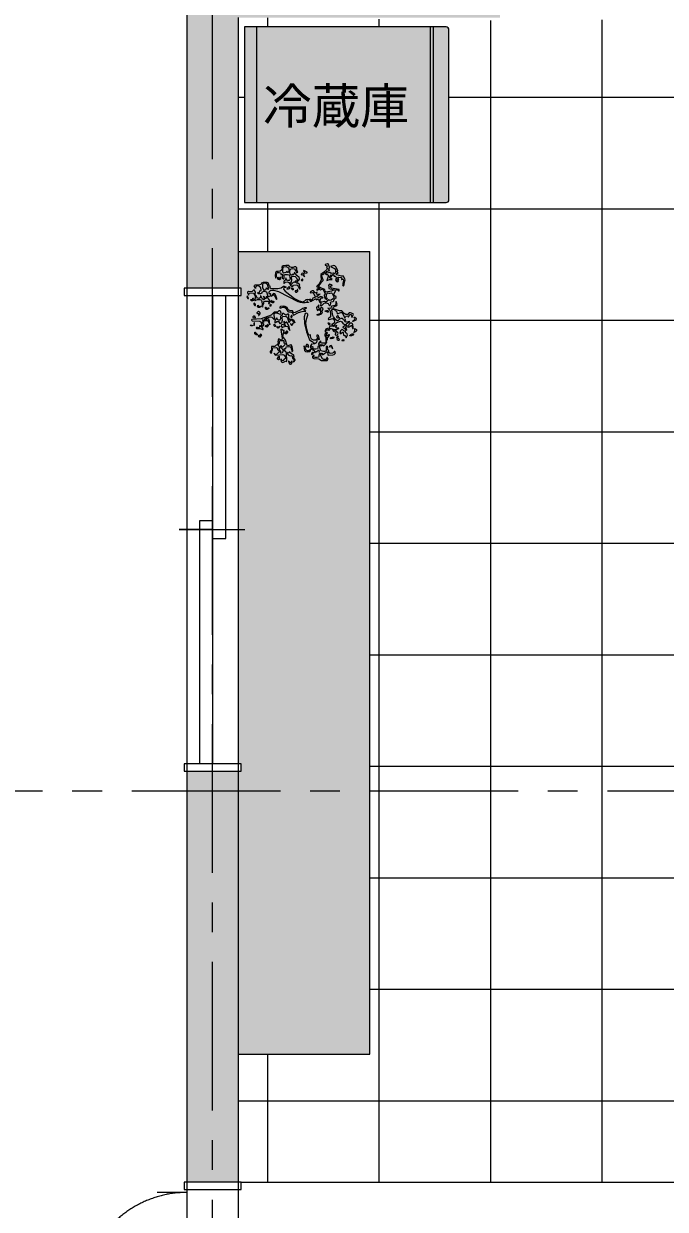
# Model space of a CAD drawing. Header units: millimetres. Extents: x -63086 to 144078, y -129912 to 13382.
# Drawn here: x 80700 to 82893, y -20564 to -16512 of the extents above; entities that cross this region are included whole.
import ezdxf

# ---------------------------------------------------------------- set-up
doc = ezdxf.new("R2010")
doc.units = ezdxf.units.MM
doc.linetypes.add('CENTERX2', pattern=[101.6, 63.5, -12.7, 12.7, -12.7])
doc.layers.get('0').update_dxf_attribs({"lineweight": 0})
for name, color, linetype, lineweight in [('001壁芯', 7, 'CENTERX2', 0), ('003壁', 7, 'Continuous', 9), ('004建具', 7, 'Continuous', 9), ('097家具', 7, 'Continuous', 0), ('展開建具用', 250, 'Continuous', 9), ('観葉植物', 92, 'Continuous', 9)]:
    doc.layers.add(name, color=color, linetype=linetype, lineweight=lineweight)
doc.layers.add('文字', color=7, linetype='Continuous')
doc.styles.add('小岩', font='MS Mincho.ttf', dxfattribs={"height": 150})

# ---------------------------------------------------------------- blocks, each defined once
blk = doc.blocks.new('大型冷蔵庫6（CAD素材.com）')
at = {"color": 0, "linetype": 'ByBlock', "lineweight": -2}
for p, q in [((-300, 63.3), (300, 63.3)), ((-300, 53.3), (300, 53.3))]:
    blk.add_line(p, q, dxfattribs=at)
blk.add_lwpolyline([(-300, 699), (-300, 10, 0.414214), (-290, 0), (290, 0, 0.414214), (300, 10), (300, 699)], format="xyb", dxfattribs=at)
for points in [[(300, 699), (-300, 699)], [(-300, 657), (300, 657)]]:
    blk.add_lwpolyline(points, dxfattribs=at)
blk = doc.blocks.new('樹木平面（CAD素材.com）02c6640b')
at = {"color": 0, "linetype": 'ByBlock', "lineweight": -2}
for points in [[(-158, 331), (-164, 322), (-171, 320), (-176, 311), (-176, 299), (-173, 296), (-158, 308), (-141, 310), (-126, 303), (-112, 278), (-99, 269), (-90, 269), (-83, 278), (-52, 281), (-38, 270), (-28, 246), (-24, 243), (-20, 243), (-15, 251), (-27, 271), (-27, 274), (-23, 276), (-26, 285), (-40, 297), (-52, 297), (-57, 303), (-58, 319), (-59, 320), (-61, 320), (-72, 305), (-74, 305), (-77, 308), (-84, 303), (-100, 287), (-105, 285), (-110, 289), (-109, 300), (-103, 310), (-99, 330), (-100, 353), (-97, 360), (-91, 364), (-80, 365), (-66, 361), (-55, 350), (-48, 334), (-46, 315), (-43, 315), (-33, 326), (-26, 337), (-25, 344), (-29, 352), (-51, 372), (-69, 395), (-73, 402), (-76, 386), (-80, 380), (-91, 381), (-100, 375), (-106, 374), (-113, 385), (-116, 405), (-114, 424), (-106, 434), (-89, 439), (-73, 435), (-66, 426), (-63, 417), (-60, 414), (-53, 412), (-51, 410), (-52, 406), (-55, 399), (-55, 396), (-53, 396), (-44, 403), (-42, 407), (-43, 411), (-50, 420), (-52, 431), (-51, 436), (-52, 445), (-61, 453), (-72, 455), (-87, 446), (-103, 448), (-117, 453), (-127, 466), (-154, 467), (-182, 464), (-192, 458), (-193, 450), (-193, 446), (-190, 432), (-197, 421), (-211, 412), (-229, 409), (-243, 408), (-251, 404), (-255, 395), (-257, 367), (-255, 351), (-253, 349), (-249, 350), (-246, 365), (-245, 387), (-241, 394), (-235, 398), (-218, 398), (-207, 395), (-203, 391), (-203, 382), (-201, 380), (-198, 380), (-189, 384), (-187, 382), (-186, 378), (-189, 361), (-189, 353), (-186, 345), (-177, 338), (-174, 339), (-172, 345), (-173, 371), (-170, 378), (-163, 382), (-139, 382), (-127, 378), (-121, 371), (-116, 352), (-115, 335), (-117, 330), (-125, 323), (-136, 322), (-146, 327), (-152, 337), (-156, 349)], [(-151, 397), (-161, 399), (-177, 393), (-181, 396), (-183, 405), (-183, 441), (-174, 455), (-153, 456), (-131, 445), (-125, 423), (-130, 403), (-133, 399), (-136, 399), (-147, 413)], [(-208, 356), (-207, 357), (-205, 355), (-205, 343), (-208, 335), (-216, 330), (-225, 333), (-231, 341), (-231, 354), (-230, 356), (-228, 355), (-222, 343), (-220, 342), (-218, 342), (-217, 343)], [(-2, 380), (9, 374), (22, 359), (21, 378), (14, 389), (8, 393), (-3, 389), (-10, 377)], [(-4, 334), (-8, 326), (-6, 322), (0, 321), (6, 326), (7, 334), (3, 340)], [(27, 394), (47, 396), (48, 403), (17, 418), (13, 417), (13, 415)], [(-364, 142), (-369, 138), (-378, 144), (-394, 176), (-396, 176), (-402, 159), (-413, 151), (-425, 154), (-432, 164), (-438, 177), (-447, 184), (-449, 191), (-446, 209), (-455, 230), (-459, 232), (-463, 230), (-476, 218), (-491, 214), (-512, 217), (-520, 213), (-522, 204), (-512, 185), (-511, 183), (-509, 185), (-507, 199), (-502, 203), (-484, 205), (-465, 202), (-458, 194), (-453, 181), (-449, 174), (-448, 157), (-451, 138), (-451, 133), (-449, 131), (-442, 136), (-425, 142), (-403, 142), (-394, 139), (-389, 133), (-385, 123), (-383, 94), (-386, 82), (-384, 74), (-376, 73), (-373, 78), (-376, 85), (-374, 92), (-368, 98), (-365, 108), (-367, 118), (-363, 122), (-355, 125), (-328, 125), (-321, 123), (-318, 119), (-320, 108), (-320, 105), (-318, 104), (-315, 105), (-308, 112), (-307, 122), (-312, 135), (-335, 166), (-340, 169), (-342, 168), (-345, 147), (-369, 173)], [(49, 135), (44, 128), (49, 121), (60, 116), (61, 114), (58, 112), (30, 110), (5, 111), (-16, 114), (-37, 121), (-223, 216), (-271, 229), (-302, 227), (-317, 212), (-318, 200), (-305, 199), (-302, 196), (-308, 170), (-316, 166), (-323, 172), (-337, 211), (-360, 217), (-384, 211), (-385, 202), (-396, 195), (-415, 195), (-426, 201), (-420, 208), (-413, 205), (-407, 209), (-404, 225), (-394, 227), (-391, 230), (-394, 253), (-404, 267), (-422, 273), (-437, 270), (-444, 258), (-446, 248), (-458, 268), (-456, 277), (-449, 283), (-415, 282), (-392, 289), (-386, 302), (-370, 308), (-337, 307), (-327, 304), (-323, 299), (-319, 280), (-317, 277), (-310, 274), (-308, 267), (-309, 261), (-308, 255), (-303, 250), (-284, 248), (-232, 248), (-200, 254), (-179, 268), (-172, 268), (-153, 261), (-151, 259), (-152, 258), (-160, 257), (-175, 252), (-177, 241), (-162, 222), (-74, 152), (-29, 129), (8, 121), (27, 130), (40, 142), (56, 145), (69, 143)], [(-359, 234), (-355, 235), (-349, 233), (-344, 236), (-340, 253), (-337, 251), (-328, 239), (-323, 239), (-319, 245), (-323, 264), (-332, 284), (-351, 298), (-371, 297), (-378, 286), (-377, 256), (-370, 235), (-363, 225)], [(-127, 263), (-124, 265), (-122, 262), (-121, 250), (-125, 243), (-134, 239), (-144, 239), (-145, 243)], [(-99, 254), (-90, 249), (-86, 241), (-86, 234), (-92, 233), (-99, 239), (-103, 248), (-102, 252)], [(-513, 151), (-512, 154), (-515, 162), (-520, 171), (-523, 173), (-525, 173), (-527, 168), (-526, 162), (-523, 155), (-519, 151), (-514, 150)], [(-473, 142), (-470, 153), (-468, 155), (-466, 155), (-464, 151), (-462, 141), (-465, 133), (-473, 128), (-483, 129), (-489, 134), (-489, 141), (-486, 143), (-476, 140)], [(-286, 124), (-280, 123), (-274, 125), (-271, 124), (-269, 120), (-270, 115), (-276, 111), (-284, 109), (-290, 112), (-295, 119), (-295, 132), (-294, 134)], [(418, -118), (425, -116), (439, -121), (448, -119), (468, -106), (473, -106), (476, -110), (480, -129), (482, -134), (484, -135), (486, -133), (487, -127), (487, -119), (484, -101), (480, -91), (476, -85), (470, -83), (462, -83), (456, -86), (447, -96), (444, -110), (437, -114), (428, -110), (422, -100), (422, -95), (429, -83), (454, -69), (419, -75), (411, -72), (409, -64), (418, -52), (417, -51), (414, -51), (402, -54), (396, -53), (393, -50), (392, -46), (386, -39), (373, -39), (358, -47), (342, -63), (334, -62), (323, -53), (298, -23), (292, -10), (284, 39), (290, 48), (302, 48), (331, 24), (335, 4), (371, 19), (381, 17), (408, -36), (414, -23), (422, -16), (432, -15), (443, -26), (456, -3), (462, 0), (469, -3), (476, -31), (489, -3), (487, 4), (461, 16), (449, 13), (436, -2), (418, -2), (400, 8), (378, 35), (358, 33), (301, 53), (293, 61), (304, 73), (331, 86), (333, 94), (325, 122), (323, 114), (321, 95), (311, 84), (283, 79), (278, 74), (274, 55), (246, 58), (265, 39), (272, 7), (272, -24), (249, -44), (251, -49), (259, -50), (293, -40), (305, -48), (309, -80), (288, -97), (280, -97), (297, -105), (305, -104), (330, -79), (367, -65), (378, -70), (393, -89), (410, -96), (412, -103), (408, -110), (388, -123), (390, -126), (399, -128), (407, -135), (415, -146), (423, -150), (426, -147), (416, -126)], [(-313, -62), (-319, -48), (-328, -44), (-348, -52), (-356, -49), (-355, -44), (-337, -32), (-301, -23), (-290, -26), (-269, -46), (-264, -46), (-263, -40), (-267, 3), (-265, 11), (-259, 14), (-235, 12), (-209, 3), (-202, 4), (-199, 12), (-206, 31), (-214, 35), (-221, 33), (-235, 21), (-244, 20), (-266, 22), (-295, -9), (-391, -43), (-480, -50), (-484, -55), (-478, -61), (-405, -64), (-393, -72), (-387, -97), (-388, -105), (-381, -111), (-372, -109), (-365, -99), (-366, -94), (-382, -83), (-384, -78), (-380, -71), (-372, -70), (-364, -72), (-379, -50), (-379, -48), (-377, -48), (-357, -58), (-342, -60), (-332, -60), (-321, -72), (-309, -100)], [(-456, 88), (-450, 85), (-446, 85), (-444, 88), (-445, 95), (-451, 103), (-457, 106), (-461, 105), (-462, 101), (-462, 97)], [(-414, -10), (-406, -3), (-401, 5), (-401, 14), (-406, 21), (-415, 26), (-424, 23), (-431, 16), (-431, 12), (-427, 9), (-415, 7), (-411, 3), (-412, -1), (-416, -10), (-415, -10)], [(-416, 79), (-411, 76), (-402, 79), (-399, 77), (-398, 73), (-400, 68), (-408, 64), (-416, 64), (-423, 70), (-425, 77), (-424, 86), (-422, 88)], [(-305, 78), (-305, 92), (-303, 97), (-302, 98), (-299, 96), (-298, 90), (-299, 82), (-302, 76), (-303, 76)], [(-117, -63), (-125, -81), (-138, -38), (-143, -29), (-152, -24), (-183, -22), (-190, -26), (-193, -32), (-191, -58), (-196, -80), (-211, -91), (-213, -88), (-213, -82), (-218, -73), (-229, -70), (-243, -72), (-253, -80), (-257, -80), (-259, -75), (-257, -61), (-245, -32), (-243, -32), (-241, -46), (-229, -53), (-210, -51), (-202, -41), (-202, -17), (-199, -12), (-189, -7), (-184, 14), (-157, -6), (-151, -5), (-138, 4), (-133, 5), (-131, 1), (-130, -37), (-125, -45), (-94, -45), (-79, -54), (-69, -80), (-72, -82), (-92, -60), (-106, -57)], [(-35, 18), (0, 28), (35, 30), (18, 41), (16, 45), (22, 51), (42, 59), (41, 62), (23, 62), (6, 56), (-13, 44), (-67, 17), (-78, 14), (-83, 17), (-91, 32), (-118, 37), (-127, 41), (-134, 47), (-144, 66), (-162, 76), (-175, 78), (-208, 75), (-213, 67), (-213, 61), (-209, 58), (-185, 67), (-169, 67), (-156, 59), (-137, 26), (-129, 23), (-107, 25), (-94, 18), (-83, -9)], [(113, -285), (124, -271), (126, -271), (128, -275), (130, -276), (136, -269), (143, -256), (145, -241), (143, -236), (138, -237), (127, -246), (110, -248), (95, -241), (86, -229), (80, -206), (79, -197), (73, -198), (64, -196), (53, -175), (44, -143), (36, -86), (42, -45), (55, -7), (56, 2), (44, 11), (29, 7), (21, -23), (22, -86), (41, -168), (70, -243), (95, -260), (104, -264), (111, -286)], [(146, 73), (139, 69), (136, 69), (136, 63), (141, 48), (149, 35), (150, 35), (151, 39), (151, 45), (153, 47), (156, 47), (169, 39), (171, 41), (161, 61), (158, 80), (159, 92)], [(152, 3), (171, 9), (177, 16), (180, 26), (179, 59), (181, 67), (185, 69), (196, 62), (198, 51), (190, 33), (189, 26), (191, 14), (188, 8), (181, 3), (160, -7), (145, -8), (142, -6), (142, -3)], [(232, 37), (243, 37), (250, 32), (248, 22), (241, 20), (221, 31), (220, 34)], [(-480, -104), (-475, -105), (-474, -107), (-475, -109), (-479, -111), (-487, -110), (-494, -108), (-496, -106), (-494, -104)], [(-467, -19), (-462, -15), (-458, -15), (-448, -30), (-449, -36), (-452, -38), (-463, -33), (-466, -30), (-467, -25)], [(-461, -91), (-460, -104), (-459, -107), (-458, -107), (-455, -102), (-454, -91), (-456, -82), (-458, -80), (-459, -80)], [(-405, -136), (-386, -140), (-377, -145), (-372, -145), (-372, -139), (-381, -126), (-400, -109), (-405, -108), (-406, -109), (-408, -123), (-412, -128), (-419, -128), (-427, -126), (-436, -127), (-439, -130), (-435, -134), (-428, -135)], [(-332, -96), (-329, -93), (-326, -97), (-324, -108), (-327, -116), (-335, -121), (-344, -120), (-351, -116), (-351, -109), (-348, -106), (-342, -108), (-337, -109), (-334, -107), (-334, -104)], [(-258, -104), (-255, -113), (-255, -117), (-260, -116), (-267, -109), (-269, -103), (-268, -95), (-265, -94), (-262, -96)], [(-215, -112), (-214, -113), (-216, -120), (-219, -126), (-223, -130), (-229, -131), (-234, -129), (-237, -124), (-238, -117), (-237, -117), (-231, -127), (-229, -127), (-226, -126), (-217, -115)], [(-108, -97), (-103, -103), (-98, -104), (-92, -101), (-88, -95), (-85, -86), (-86, -85), (-87, -85), (-97, -98), (-100, -99), (-102, -99), (-104, -97), (-108, -90), (-110, -90)], [(-101, -12), (-108, -21), (-109, -25), (-107, -28), (-103, -29), (-98, -27), (-94, -22), (-94, -15), (-97, -11)], [(299, -117), (272, -113), (266, -113), (262, -118), (254, -141), (250, -142), (238, -136), (226, -142), (219, -153), (219, -164), (223, -169), (232, -149), (238, -148), (254, -151), (259, -151), (263, -148), (269, -135), (277, -134), (286, -139), (301, -161), (307, -164), (318, -166), (321, -173), (317, -192), (317, -196), (326, -199), (339, -194), (345, -184), (340, -172), (327, -162), (318, -158), (304, -148), (300, -140), (312, -145), (329, -144), (346, -136), (350, -134), (349, -132), (332, -133), (324, -128), (323, -121), (331, -108)], [(254, -97), (265, -99), (268, -93), (256, -83), (246, -83)], [(338, -12), (343, -15), (343, -21), (347, -26), (359, -29), (356, -33), (345, -37), (336, -34), (331, -28), (330, -19), (334, -13)], [(501, -51), (504, -43), (497, -31), (497, -28), (502, -27), (514, -34), (517, -43), (512, -54), (499, -61), (483, -68), (481, -66)], [(-429, -188), (-428, -191), (-430, -194), (-439, -195), (-449, -190), (-452, -185), (-453, -175), (-451, -171), (-448, -171)], [(-397, -188), (-395, -187), (-390, -191), (-389, -199), (-393, -210), (-400, -218), (-405, -219), (-412, -214), (-416, -204), (-415, -199), (-412, -198), (-404, -201), (-401, -201), (-399, -198)], [(-204, -435), (-201, -449), (-194, -457), (-184, -460), (-160, -448), (-150, -449), (-146, -443), (-150, -372), (-154, -354), (-162, -350), (-174, -331), (-169, -325), (-155, -328), (-152, -311), (-118, -307), (-107, -313), (-106, -332), (-97, -336), (-99, -356), (-94, -356), (-89, -348), (-95, -307), (-104, -292), (-108, -290), (-136, -300), (-142, -298), (-160, -247), (-184, -211), (-173, -153), (-182, -153), (-201, -142), (-204, -144), (-192, -229), (-193, -242), (-199, -246), (-221, -235), (-228, -243), (-231, -262), (-229, -267), (-228, -279), (-261, -306), (-279, -308), (-294, -307), (-294, -344), (-304, -353), (-306, -361), (-303, -367), (-296, -370), (-290, -365), (-293, -354), (-283, -340), (-284, -325), (-280, -320), (-246, -316), (-235, -322), (-235, -336), (-218, -350), (-215, -355), (-242, -380), (-256, -382), (-267, -371), (-264, -384), (-250, -390), (-183, -383), (-171, -390), (-157, -414), (-158, -423), (-173, -428), (-182, -441), (-186, -443), (-190, -440), (-202, -426)], [(-144, -158), (-141, -163), (-140, -173), (-143, -181), (-149, -185), (-158, -185), (-165, -182), (-168, -176), (-166, -171), (-163, -170), (-154, -173), (-151, -172), (-149, -169), (-148, -162), (-146, -158)], [(80, -299), (78, -308), (79, -316), (90, -333), (114, -346), (121, -367), (122, -367), (130, -356), (133, -355), (140, -358), (145, -355), (146, -348), (152, -343), (159, -343), (162, -351), (160, -361), (162, -368), (171, -370), (172, -372), (161, -391), (160, -406), (157, -410), (145, -412), (123, -412), (115, -410), (112, -406), (114, -393), (108, -393), (99, -403), (100, -414), (112, -421), (158, -425), (185, -440), (212, -442), (239, -439), (247, -429), (241, -414), (235, -410), (233, -414), (235, -426), (233, -430), (227, -432), (206, -430), (193, -424), (180, -397), (180, -385), (188, -371), (190, -370), (191, -373), (194, -386), (196, -386), (216, -369), (236, -358), (241, -358), (243, -362), (246, -386), (250, -389), (293, -385), (307, -382), (317, -374), (318, -365), (312, -356), (308, -355), (305, -355), (303, -365), (291, -372), (269, -373), (257, -366), (254, -347), (251, -343), (245, -341), (243, -331), (246, -316), (243, -307), (237, -305), (230, -309), (231, -334), (228, -348), (218, -356), (203, -356), (179, -349), (168, -321), (169, -306), (177, -290), (180, -288), (182, -289), (184, -305), (186, -304), (198, -288), (202, -298), (206, -299), (222, -286), (235, -266), (233, -252), (242, -240), (242, -232), (237, -225), (230, -222), (225, -232), (226, -264), (223, -271), (216, -274), (187, -274), (180, -272), (177, -267), (179, -253), (166, -264), (155, -280), (156, -286), (163, -294), (164, -297), (162, -300), (151, -309), (150, -314), (151, -324), (148, -328), (132, -331), (113, -331), (103, -325), (104, -314), (103, -311), (99, -310), (87, -314), (84, -307), (96, -279)], [(145, -213), (144, -197), (147, -195), (152, -200), (164, -238), (160, -247)], [(226, -180), (218, -190), (218, -204), (226, -217), (236, -223), (247, -219), (261, -200), (260, -197), (255, -197), (230, -207), (227, -204), (241, -178), (241, -175), (240, -174)], [(289, -217), (297, -216), (302, -218), (303, -222), (299, -227), (289, -232), (278, -233), (272, -230), (271, -225), (276, -221)], [(349, -233), (340, -226), (341, -219), (347, -211), (341, -211), (331, -217), (327, -228), (333, -240), (344, -246), (353, -246), (357, -241)], [(432, -198), (431, -186), (420, -180), (415, -173), (414, -162), (401, -161), (390, -147), (379, -145), (367, -156), (361, -181), (364, -184), (368, -184), (385, -171), (392, -174), (396, -199), (402, -202), (411, -202), (415, -206), (419, -224)], [(466, -192), (478, -187), (489, -187), (491, -190), (484, -198), (471, -205), (460, -206), (456, -204), (455, -201)], [(-190, -311), (-183, -311), (-161, -288), (-162, -282), (-170, -276), (-172, -268), (-171, -259), (-176, -253), (-209, -253), (-219, -259), (-220, -276), (-231, -294), (-221, -299), (-218, -309), (-219, -338), (-208, -356), (-210, -365), (-203, -370), (-187, -365), (-179, -352), (-184, -336), (-197, -324), (-204, -312), (-203, -297)], [(45, -300), (47, -299), (49, -300), (59, -313), (61, -313), (62, -310), (62, -297), (57, -290), (51, -287), (42, -289), (37, -296), (36, -302), (36, -310), (39, -312)], [(289, -315), (284, -304), (276, -298), (268, -299), (261, -305), (260, -309), (264, -311), (274, -308), (282, -311), (287, -319), (290, -328)], [(392, -239), (398, -242), (399, -248), (395, -257), (383, -254), (379, -249), (381, -245)], [(-222, -399), (-220, -399), (-218, -401), (-218, -425), (-220, -431), (-226, -434), (-236, -427), (-236, -420), (-227, -405)], [(-122, -364), (-126, -367), (-135, -364), (-139, -367), (-139, -377), (-132, -387), (-113, -395), (-99, -392), (-95, -398), (-91, -420), (-78, -429), (-78, -437), (-83, -450), (-83, -452), (-80, -452), (-68, -438), (-67, -434), (-72, -425), (-78, -414), (-79, -405), (-77, -395), (-82, -387), (-101, -378), (-113, -367), (-119, -355)]]:
    blk.add_lwpolyline(points, close=True, dxfattribs=at)
for points in [[(180, 82), (192, 87), (209, 108), (229, 109), (248, 103), (256, 92), (261, 83), (264, 83), (272, 90), (275, 102), (272, 113), (274, 118), (295, 123), (303, 129), (303, 136), (310, 147), (325, 160), (326, 165), (324, 169), (306, 181), (302, 187), (305, 197), (322, 230), (328, 237), (338, 234), (347, 225), (353, 226), (353, 236), (277, 249), (270, 269), (273, 273), (279, 275), (286, 275), (288, 277), (286, 279), (266, 287), (257, 284), (253, 276), (255, 264), (254, 247), (308, 234), (279, 220), (231, 213), (220, 219), (217, 237), (191, 247), (156, 266), (186, 308), (201, 322), (201, 329), (184, 372), (186, 377), (197, 380), (206, 387), (212, 398), (215, 400), (217, 398), (227, 383), (232, 381), (243, 380), (248, 374), (247, 360), (235, 323), (237, 322), (260, 332), (269, 334), (285, 332), (286, 333), (264, 350), (265, 357), (276, 378), (275, 359), (277, 359), (292, 382), (295, 381), (305, 365), (309, 364), (317, 364), (326, 356), (328, 346), (326, 341), (319, 332), (321, 323), (329, 314), (339, 312), (345, 313), (347, 318), (338, 329), (337, 332), (340, 333), (351, 334), (341, 349), (341, 352), (346, 354), (374, 352), (382, 347), (377, 335), (376, 333), (378, 332), (391, 335), (396, 330), (396, 318), (387, 281), (389, 275), (391, 272), (396, 273), (401, 282), (405, 311), (410, 329), (396, 363), (386, 365), (375, 364), (331, 377), (325, 383), (325, 386), (331, 390), (344, 393), (334, 410), (335, 412), (342, 414), (342, 419), (321, 454), (312, 462), (303, 465), (271, 458), (309, 439), (319, 426), (318, 401), (307, 386), (296, 394), (276, 391), (263, 401), (240, 393), (232, 395), (228, 399), (232, 408), (261, 419), (261, 423), (253, 436), (255, 438), (260, 440), (261, 452), (253, 475), (248, 481), (241, 482), (221, 475), (220, 470), (240, 463), (240, 460), (233, 447), (238, 437), (238, 433), (236, 428), (205, 400), (180, 382), (177, 372), (182, 329), (167, 295), (138, 265), (171, 251), (141, 239), (139, 235), (141, 232), (145, 232), (149, 233), (162, 242), (166, 241), (174, 235), (192, 239), (199, 237), (208, 225), (219, 197), (209, 182), (217, 152), (228, 144), (236, 145), (243, 150), (232, 156), (229, 162), (237, 196), (241, 203), (246, 206), (256, 201), (268, 201), (279, 204), (287, 199), (303, 169), (304, 159), (300, 150), (276, 134), (269, 133), (255, 137), (227, 117), (222, 116), (212, 122), (186, 115), (176, 118), (172, 125), (175, 145), (184, 157), (199, 159), (200, 160), (180, 170), (170, 168), (166, 162), (157, 161), (141, 168), (141, 172), (144, 177), (172, 192), (147, 189), (138, 193), (137, 200), (145, 212), (132, 206), (121, 209), (109, 224), (96, 226), (82, 219), (76, 209), (79, 204), (95, 208), (104, 204), (123, 172), (123, 164), (121, 160), (102, 154), (93, 134), (87, 135), (72, 144), (69, 141), (76, 127), (82, 124), (128, 148), (132, 148), (136, 137), (150, 148), (155, 148), (163, 125), (168, 115), (177, 111), (179, 101), (176, 87), (176, 83), (180, 82)], [(-47, 236), (-49, 225), (-52, 223), (-62, 226), (-66, 224), (-65, 215), (-60, 211), (-51, 212), (-42, 222), (-40, 231), (-44, 237), (-47, 236)], [(-296, 174), (-275, 187), (-271, 187), (-263, 177), (-246, 143), (-244, 142), (-242, 146), (-241, 152), (-251, 180), (-260, 197), (-270, 200), (-277, 197), (-297, 174)], [(-332, 59), (-320, 63), (-317, 62), (-318, 57), (-326, 48), (-334, 45), (-341, 46), (-348, 50), (-351, 58), (-351, 67), (-348, 69), (-341, 61), (-332, 59), (-332, 59)], [(-117, -153), (-123, -117), (-147, -74), (-152, -76), (-157, -83), (-174, -66), (-176, -66), (-176, -81), (-159, -110), (-185, -96), (-196, -99), (-199, -113), (-188, -128), (-180, -118), (-157, -113), (-136, -116), (-133, -121), (-134, -132), (-118, -153)], [(495, -170), (502, -161), (503, -151), (499, -139), (500, -135), (510, -137), (519, -146), (519, -157), (508, -168), (501, -171), (495, -172), (495, -170)], [(17, -301), (23, -345), (32, -354), (54, -358), (74, -356), (81, -348), (79, -335), (63, -347), (49, -349), (38, -342), (18, -301)], [(-95, -445), (-110, -461), (-114, -462), (-128, -446), (-130, -446), (-127, -463), (-118, -474), (-110, -476), (-103, -471), (-96, -458), (-95, -445)], [(101, -362), (104, -361), (106, -364), (99, -382), (95, -385), (92, -383), (92, -378), (101, -362)]]:
    blk.add_lwpolyline(points, dxfattribs=at)

msp = doc.modelspace()

# ---------------------------------------------------------------- hatches: boundary and pattern name
at = {"layer": '003壁', "ltscale": 10, "true_color": 0x939598}
h = msp.add_hatch(color=252, dxfattribs=at)
h.dxf.hatch_style = 1
h.paths.add_polyline_path([(81433.3022, -13586.3749), (81345.8022, -13586.3749), (81345.8022, -13673.8749), (81433.3022, -13673.8749)])
h.paths.add_polyline_path([(81345.8022, -13586.3749), (81258.3022, -13586.3749), (81258.3022, -13673.8749), (81345.8022, -13673.8749)])
h.paths.add_polyline_path([(81345.8022, -13673.8749), (81258.3022, -13673.8749), (81258.3022, -15493.8749), (81345.8022, -15493.8749)])
h.paths.add_polyline_path([(81433.3022, -13673.8749), (81345.8022, -13673.8749), (81345.8022, -15493.8749), (81883.3022, -15493.8749), (81883.3022, -15406.3749), (81433.3022, -15406.3749)])
h.paths.add_polyline_path([(82328.3022, -16316.3749), (81433.3022, -16316.3749), (81433.3022, -15581.3749), (81883.3022, -15581.3749), (81883.3022, -15493.8749), (81345.8022, -15493.8749), (81345.8022, -16403.8749), (82328.3022, -16403.8749)])
h.paths.add_polyline_path([(81345.8022, -15493.8749), (81258.3022, -15493.8749), (81258.3022, -16403.8749), (81345.8022, -16403.8749)])
h.paths.add_polyline_path([(81345.8022, -16403.8749), (81258.3022, -16403.8749), (81258.3022, -17416.3749), (81345.8022, -17416.3749)])
h.paths.add_polyline_path([(81433.3022, -16491.3749), (82328.3022, -16491.3749), (82328.3022, -16403.8749), (81345.8022, -16403.8749), (81345.8022, -17416.3749), (81433.3022, -17416.3749)])
h.paths.add_polyline_path([(89535.8022, -17276.3749), (89448.3022, -17276.3749), (89448.3022, -17476.3749), (89535.8022, -17476.3749)])
h.paths.add_polyline_path([(89623.3022, -17276.3749), (89535.8022, -17276.3749), (89535.8022, -17476.3749), (89623.3022, -17476.3749)])
h.paths.add_polyline_path([(89535.8022, -17701.3749), (89448.3022, -17701.3749), (89448.3022, -19046.3749), (89535.8022, -19046.3749)])
h.paths.add_polyline_path([(89623.3022, -17701.3749), (89535.8022, -17701.3749), (89535.8022, -19046.3749), (89623.3022, -19046.3749)])
h.paths.add_polyline_path([(91810.8022, -22266.3749), (91355.8022, -22266.3749), (91355.8022, -23596.3749), (91443.3022, -23596.3749), (91443.3022, -22441.3749), (91723.3022, -22441.3749), (91723.3022, -23596.3749), (91810.8022, -23596.3749)])
h.paths.add_polyline_path([(91898.3022, -22266.3749), (91810.8022, -22266.3749), (91810.8022, -23596.3749), (91898.3022, -23596.3749)])
h.paths.add_polyline_path([(91355.8022, -22353.8749), (91268.3022, -22353.8749), (91268.3022, -23596.3749), (91355.8022, -23596.3749)])
h.paths.add_polyline_path([(91268.3022, -22266.3749), (89936.7822, -22266.3749), (90024.3822, -22353.8749), (91268.3022, -22353.8749)])
h.paths.add_polyline_path([(91355.8022, -22266.3749), (91268.3022, -22266.3749), (91268.3022, -22353.8749), (91355.8022, -22353.8749)])
h.paths.add_polyline_path([(89936.7822, -22266.3749), (89623.3022, -22266.3749), (89623.3022, -22353.8749), (90024.3822, -22353.8749)])
h.paths.add_polyline_path([(90024.3822, -22353.8749), (89623.3022, -22353.8749), (89623.3022, -22441.3749), (90111.9822, -22441.3749)])
h.paths.add_polyline_path([(88170.8022, -15581.3749), (88083.3022, -15581.3749), (88083.3022, -16316.3749), (86438.3022, -16316.3749), (86263.3022, -16316.3749), (86253.3022, -16316.3749), (85353.3022, -16316.3749), (85353.3022, -16403.8749), (88170.8022, -16403.8749)])
h.paths.add_polyline_path([(88170.8022, -16403.8749), (85353.3022, -16403.8749), (85353.3022, -16491.3749), (85440.8022, -16491.3749), (88170.8022, -16491.3749)])
h.paths.add_polyline_path([(88258.3022, -15581.3749), (88170.8022, -15581.3749), (88170.8022, -16403.8749), (88258.3022, -16403.8749)])
h.paths.add_polyline_path([(88258.3022, -16403.8749), (88170.8022, -16403.8749), (88170.8022, -16491.3749), (88258.3022, -16491.3749)])
h.paths.add_polyline_path([(86438.3022, -16491.3749), (86263.3022, -16491.3749), (86263.3022, -19133.8749), (86438.3022, -19133.8749), (86438.3022, -19046.3749)])
h.paths.add_polyline_path([(88258.3022, -17453.8749), (86438.3022, -17453.8749), (86438.3022, -17628.8749), (88258.3022, -17628.8749)])
h.paths.add_polyline_path([(85528.3022, -16491.3749), (85353.3022, -16491.3749), (85353.3022, -16501.3749), (85353.3022, -17641.3749), (85528.3022, -17641.3749)])
h.paths.add_polyline_path([(86438.3022, -19133.8749), (86263.3022, -19133.8749), (86263.3022, -19221.3749), (86350.8022, -19221.3749), (86438.3022, -19221.3749)])
h.paths.add_polyline_path([(86888.3022, -19046.3749), (86688.3022, -19046.3749), (86688.3022, -19133.8749), (86888.3022, -19133.8749)])
h.paths.add_polyline_path([(86888.3022, -19133.8749), (86688.3022, -19133.8749), (86688.3022, -19221.3749), (86888.3022, -19221.3749)])
h = msp.add_hatch(color=252, dxfattribs=at)
h.dxf.hatch_style = 1
h.paths.add_polyline_path([(81433.3022, -19066.3749), (81258.3022, -19066.3749), (81258.3022, -20471.3749), (81433.3022, -20471.3749)])
at = {"layer": '097家具', "ltscale": 10, "transparency": 33554587}
h = msp.add_hatch(dxfattribs=at)
h.set_pattern_fill('ANSI37', color=256, scale=120, angle=45)
h.paths.add_polyline_path([(84618.3022, -16491.3749), (83078.3022, -16491.3749), (83078.3022, -16501.3749), (83053.3022, -16501.3749), (82353.3022, -16497.0539), (82353.3022, -16501.3749), (82328.3022, -16501.3749), (81433.3022, -16491.3749), (81433.3022, -17291.3749), (81883.3022, -17291.3749), (81883.3022, -19133.8749), (83060.795, -19133.8749), (83053.3022, -17291.3749), (83803.3022, -17291.3749), (84023.3022, -17291.3749), (84023.3022, -19133.8749), (84618.3022, -19133.8749), (84618.3022, -18798.3604, -1), (84236.8229, -18798.3604, -1), (84618.3022, -18798.3604), (84618.3022, -18170.3691, -1), (84236.8229, -18170.3691, -1), (84618.3022, -18170.3691)])
h.paths.add_polyline_path([(82153.6149, -17113.4959, -0.414213562), (82143.6149, -17123.4959), (81454.6149, -17123.4959), (81454.6149, -16523.4959), (82143.6149, -16523.4959, -0.414213562), (82153.6149, -16533.4959)], flags=16)
h.paths.add_polyline_path([(83060.795, -19133.8749), (81883.3022, -19133.8749), (81883.3022, -20034.0582), (81433.3022, -20034.0582), (81433.3022, -20471.3749), (81443.3022, -20471.3749), (84618.3022, -20471.3749), (84618.3022, -19133.8749), (84023.3022, -19133.8749), (84023.3022, -20034.0582), (83813.7644, -20034.0582), (83063.7644, -20034.0582), (83063.7644, -19864.0582)])
h.paths.add_polyline_path([(81480.1357, -16933.8866), (82076.0918, -16933.8866), (82076.0918, -16694.5986), (81480.1357, -16694.5986)], flags=8)
at = {"layer": '097家具', "ltscale": 10, "true_color": 0x868788, "transparency": 33554587}
h = msp.add_hatch(color=252, dxfattribs=at)
h.dxf.hatch_style = 1
h.paths.add_polyline_path([(82090.3094, -16523.4959), (81496.6149, -16523.4959), (81496.6149, -17123.4959), (82090.3094, -17123.4959)])
h.paths.add_polyline_path([(82153.6149, -16533.4959, 0.414213562), (82143.6149, -16523.4959), (82100.3094, -16523.4959), (82100.3094, -17123.4959), (82143.6149, -17123.4959, 0.414213562), (82153.6149, -17113.4959)])
h.paths.add_polyline_path([(81496.6149, -16523.4959), (81454.6149, -16523.4959), (81454.6149, -17123.4959), (81496.6149, -17123.4959)])
h.paths.add_polyline_path([(82100.3094, -16523.4959), (82090.3094, -16523.4959), (82090.3094, -17123.4959), (82100.3094, -17123.4959)])
h.paths.add_polyline_path([(81505.4028, -16934.5252), (82101.3588, -16934.5252), (82101.3588, -16695.2372), (81505.4028, -16695.2372)], flags=9)
h = msp.add_hatch(color=252, dxfattribs=at)
h.dxf.hatch_style = 1
h.paths.add_polyline_path([(82090.3094, -16523.4959), (81496.6149, -16523.4959), (81496.6149, -17123.4959), (82090.3094, -17123.4959)])
h = msp.add_hatch(color=252, dxfattribs=at)
h.dxf.hatch_style = 1
h.paths.add_polyline_path([(81883.3022, -17291.3749), (81433.3022, -17291.3749), (81433.3022, -17416.3749), (81443.3022, -17416.3749), (81443.3022, -17441.3749), (81433.3022, -17441.3749), (81433.3022, -19041.3749), (81443.3022, -19041.3749), (81443.3022, -19066.3749), (81433.3022, -19066.3749), (81433.3022, -19133.8749), (81883.3022, -19133.8749)])
h = msp.add_hatch(color=252, dxfattribs=at)
h.dxf.hatch_style = 1
h.paths.add_polyline_path([(81883.3022, -19133.8749), (81433.3022, -19133.8749), (81433.3022, -20034.0582), (81883.3022, -20034.0582)])

# ---------------------------------------------------------------- linework, layer by layer
at = {"layer": '001壁芯', "ltscale": 8}
for p, q in [((81345.8022, -26728.7999), (81345.8022, -11170.1325)), ((79443.8784, -19133.8749), (86438.3022, -19133.8749))]:
    msp.add_line(p, q, dxfattribs=at)
at = {"layer": '003壁', "ltscale": 10}
for p, q in [((81258.3022, -13586.3749), (81258.3022, -20896.3749)), ((81433.3022, -16491.3749), (81433.3022, -21071.3749)), ((81258.3022, -19133.8749), (81258.3022, -20896.3749))]:
    msp.add_line(p, q, dxfattribs=at)
at = {"layer": '004建具', "linetype": 'CENTERX2', "ltscale": 5}
for p, q in [((81258.3022, -17416.3749), (81248.3022, -17416.3749)), ((81248.3022, -17416.3749), (81248.3022, -17441.3749)), ((81443.3022, -17416.3749), (81258.3022, -17416.3749)), ((81443.3022, -17441.3749), (81443.3022, -17416.3749)), ((81248.3022, -17441.3749), (81258.3022, -17441.3749)), ((81258.3022, -17441.3749), (81433.3022, -17441.3749)), ((81433.3022, -17441.3749), (81443.3022, -17441.3749)), ((81258.3022, -19041.3749), (81248.3022, -19041.3749)), ((81248.3022, -19041.3749), (81248.3022, -19066.3749)), ((81443.3022, -19041.3749), (81258.3022, -19041.3749)), ((81443.3022, -19066.3749), (81443.3022, -19041.3749)), ((81248.3022, -19066.3749), (81258.3022, -19066.3749)), ((81258.3022, -19066.3749), (81433.3022, -19066.3749)), ((81433.3022, -19066.3749), (81443.3022, -19066.3749)), ((81258.3022, -20471.3749), (81248.3022, -20471.3749)), ((81248.3022, -20471.3749), (81248.3022, -20496.3749)), ((81248.3022, -20496.3749), (81258.3022, -20496.3749)), ((81443.3022, -20471.3749), (81258.3022, -20471.3749)), ((81258.3022, -20496.3749), (81433.3022, -20496.3749)), ((81433.3022, -20496.3749), (81443.3022, -20496.3749)), ((81443.3022, -20496.3749), (81443.3022, -20471.3749))]:
    msp.add_line(p, q, dxfattribs=at)
at = {"layer": '004建具', "ltscale": 10}
for p, q in [((81345.8022, -17441.3749), (81345.8022, -19041.3749)), ((81390.8022, -18271.3749), (81390.8022, -17441.3749)), ((81345.8022, -18211.3749), (81300.8022, -18211.3749)), ((81300.8022, -18211.3749), (81300.8022, -19041.3749)), ((81345.8022, -18241.3749), (81345.8022, -18211.3749)), ((81345.8022, -18241.3749), (81231.9041, -18241.3749)), ((81231.9041, -18241.3749), (81455.8088, -18241.3749)), ((81345.8022, -18241.3749), (81345.8022, -18271.3749)), ((81345.8022, -18271.3749), (81390.8022, -18271.3749))]:
    msp.add_line(p, q, dxfattribs=at)
at = {"layer": '004建具', "linetype": 'CENTERX2', "ltscale": 5}
msp.add_arc((81258.3022, -20861.3749), 355, 90, 180, dxfattribs=at)
at = {"layer": '097家具', "ltscale": 10}
for p, q in [((81258.3022, -20496.3749), (81258.3022, -20506.3749)), ((81443.3022, -20471.3749), (84618.3022, -20471.3749)), ((81258.3022, -20506.3749), (81156.6476, -20506.3749))]:
    msp.add_line(p, q, dxfattribs=at)
at = {"layer": '展開建具用', "ltscale": 10}
for p, q in [((81433.3022, -17291.3749), (81883.3022, -17291.3749)), ((81883.3022, -20034.0582), (81883.3022, -17291.3749)), ((81433.3022, -20034.0582), (81883.3022, -20034.0582))]:
    msp.add_line(p, q, dxfattribs=at)

# ---------------------------------------------------------------- block references
at = {"layer": '097家具', "ltscale": 10, "rotation": 90}
msp.add_blockref('大型冷蔵庫6（CAD素材.com）', (82153.6149, -16823.4959), dxfattribs=at)
at = {"layer": '観葉植物', "ltscale": 10, "xscale": 0.35798176166114, "yscale": 0.35798176166114, "zscale": 0.35798176166114}
msp.add_blockref('樹木平面（CAD素材.com）02c6640b', (81651.8471, -17505.6314), dxfattribs=at)

# ---------------------------------------------------------------- texts
at = {"layer": '文字', "ltscale": 10, "insert": (81518.2755, -16732.7384), "char_height": 121.90802, "attachment_point": 1, "style": '小岩'}
msp.add_mtext_dynamic_manual_height_columns('冷蔵庫', width=1497.524459, gutter_width=609.5401, heights=[0], dxfattribs=at)

doc.saveas('drawing.dxf')
